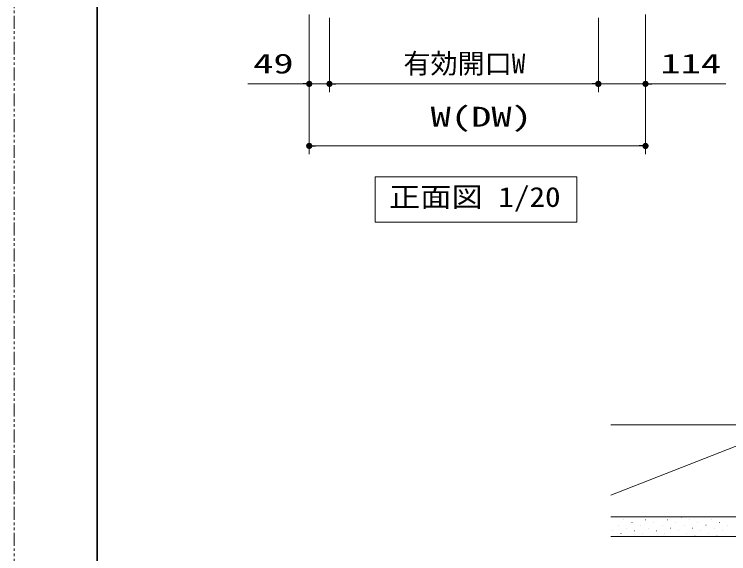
# Model space of a CAD drawing. Units: millimetres, scale not verified. Extents: x -1306 to 1306, y -607 to 607.
# Drawn here: x -1293 to -947.5, y -297.8 to -37 of the extents above; entities that cross this region are included whole.
import ezdxf
from ezdxf.enums import TextEntityAlignment as Align

# ---------------------------------------------------------------- set-up
doc = ezdxf.new("R2010")
doc.units = ezdxf.units.MM
doc.header["$LTSCALE"] = 5
doc.header["$PDMODE"] = 32
doc.header["$PDSIZE"] = 2.5
doc.linetypes.add('USER1', pattern=[2.5, 1.25, -0.25, 0.25, -0.25, 0.25, -0.25])
for name, color, linetype, lineweight in [('0-1_線(黄)', 2, 'Continuous', 15), ('0-3_陰線', 1, 'USER1', 9), ('1-1_寸法線', 3, 'Continuous', 13), ('1-2_ハッチング', 6, 'Continuous', 9), ('1-4_DEFPOINTS', 7, 'Continuous', 5), ('1-5_0', 3, 'Continuous', 25), ('1-8_図面枠', 7, 'Continuous', 35)]:
    doc.layers.add(name, color=color, linetype=linetype, lineweight=lineweight)
doc.styles.add('ＭＳ ゴシック', font='')
doc.styles.get('ＭＳ ゴシック').set_extended_font_data('MS Gothic')

# ---------------------------------------------------------------- blocks, each defined once
blk = doc.blocks.new('_DOT')
at = {"layer": '1-5_0'}
blk.add_line((-2.5, 0), (-5, 0), dxfattribs=at)
for points in [[(0, 0), (-2.5, 0), (-2.48, 0.313)], [(0, 0), (-2.48, -0.313), (-2.5, 0)], [(0, 0), (-2.48, 0.313), (-2.421, 0.622)], [(0, 0), (-2.421, -0.622), (-2.48, -0.313)], [(0, 0), (-2.421, 0.622), (-2.324, 0.92)], [(0, 0), (-2.324, -0.92), (-2.421, -0.622)], [(0, 0), (-2.324, 0.92), (-2.191, 1.204)], [(0, 0), (-2.191, -1.204), (-2.324, -0.92)], [(0, 0), (-2.191, 1.204), (-2.023, 1.469)], [(0, 0), (-2.023, -1.469), (-2.191, -1.204)], [(0, 0), (-2.023, 1.469), (-1.822, 1.711)], [(0, 0), (-1.822, -1.711), (-2.023, -1.469)], [(0, 0), (-1.822, 1.711), (-1.594, 1.926)], [(0, 0), (-1.594, -1.926), (-1.822, -1.711)], [(0, 0), (-1.594, 1.926), (-1.34, 2.111)], [(0, 0), (-1.34, -2.111), (-1.594, -1.926)], [(0, 0), (-1.34, 2.111), (-1.064, 2.262)], [(0, 0), (-1.064, -2.262), (-1.34, -2.111)], [(0, 0), (-1.064, 2.262), (-0.773, 2.378)], [(0, 0), (-0.773, -2.378), (-1.064, -2.262)], [(0, 0), (-0.773, 2.378), (-0.468, 2.456)], [(0, 0), (-0.468, -2.456), (-0.773, -2.378)], [(0, 0), (-0.468, 2.456), (-0.157, 2.495)], [(0, 0), (-0.157, -2.495), (-0.468, -2.456)], [(0, 0), (-0.157, 2.495), (0.157, 2.495)], [(0, 0), (0.157, -2.495), (-0.157, -2.495)], [(0, 0), (0.157, 2.495), (0.468, 2.456)], [(0, 0), (0.468, 2.456), (0.773, 2.378)], [(0, 0), (0.773, 2.378), (1.064, 2.262)], [(0, 0), (1.064, 2.262), (1.34, 2.111)], [(0, 0), (1.34, 2.111), (1.594, 1.926)], [(0, 0), (1.594, 1.926), (1.822, 1.711)], [(0, 0), (1.822, 1.711), (2.023, 1.469)], [(0, 0), (2.023, 1.469), (2.191, 1.204)], [(0, 0), (2.191, 1.204), (2.324, 0.92)], [(0, 0), (2.324, 0.92), (2.421, 0.622)], [(0, 0), (2.421, 0.622), (2.48, 0.313)], [(0, 0), (2.48, 0.313), (2.5, 0)], [(0, 0), (0.468, -2.456), (0.157, -2.495)], [(0, 0), (0.773, -2.378), (0.468, -2.456)], [(0, 0), (1.064, -2.262), (0.773, -2.378)], [(0, 0), (1.34, -2.111), (1.064, -2.262)], [(0, 0), (1.594, -1.926), (1.34, -2.111)], [(0, 0), (1.822, -1.711), (1.594, -1.926)], [(0, 0), (2.023, -1.469), (1.822, -1.711)], [(0, 0), (2.191, -1.204), (2.023, -1.469)], [(0, 0), (2.324, -0.92), (2.191, -1.204)], [(0, 0), (2.421, -0.622), (2.324, -0.92)], [(0, 0), (2.48, -0.313), (2.421, -0.622)], [(0, 0), (2.5, 0), (2.48, -0.313)]]:
    blk.add_solid(points, dxfattribs=at)

msp = doc.modelspace()

# ---------------------------------------------------------------- linework, layer by layer
at = {"layer": '0-1_線(黄)'}
for p, q in [((-917.687, -280.049), (-1004.525, -280.049)), ((-908.187, -289.549), (-1004.525, -289.549))]:
    msp.add_line(p, q, dxfattribs=at)
msp.add_lwpolyline([(-1118.441, -115.653), (-1021.024, -115.653), (-1021.024, -137.487), (-1118.441, -137.487)], close=True, dxfattribs=at)
msp.add_lwpolyline([(-1004.525, -235.549), (-917.687, -235.549), (-1004.525, -269.603)], dxfattribs=at)
at = {"layer": '0-3_陰線', "color": 4}
msp.add_line((-1292.964, -594), (-1292.964, 594), dxfattribs=at)
at = {"layer": '1-1_寸法線'}
for p, q in [((-1150.365, -37.053), (-1150.365, -104.653)), ((-1150.365, -37.053), (-1150.365, -74.653)), ((-987.765, -37.053), (-987.765, -104.653)), ((-987.765, -37.053), (-987.765, -74.653)), ((-1140.565, -38.653), (-1140.565, -74.653)), ((-1140.565, -38.653), (-1140.565, -74.653)), ((-1010.565, -38.653), (-1010.565, -74.653)), ((-1010.565, -38.653), (-1010.565, -74.653)), ((-1153.365, -70.653), (-1180.079, -70.653)), ((-1140.565, -70.653), (-1150.365, -70.653)), ((-1137.565, -70.653), (-1013.565, -70.653)), ((-1137.565, -70.653), (-1134.565, -70.653)), ((-1013.565, -70.653), (-1016.565, -70.653)), ((-1010.565, -70.653), (-987.765, -70.653)), ((-984.765, -70.653), (-949.003, -70.653)), ((-1147.365, -100.653), (-990.765, -100.653))]:
    msp.add_line(p, q, dxfattribs=at)
at = {"layer": '1-2_ハッチング'}
for p, q in [((-1002.288, -280.144), (-1002.238, -280.144)), ((-998.31, -281.47), (-998.26, -281.47)), ((-994.333, -282.795), (-994.283, -282.795)), ((-991.681, -280.144), (-991.631, -280.144)), ((-987.704, -281.47), (-987.654, -281.47)), ((-983.726, -282.795), (-983.676, -282.795)), ((-981.075, -280.144), (-981.025, -280.144)), ((-977.097, -281.47), (-977.047, -281.47)), ((-973.12, -282.795), (-973.07, -282.795)), ((-970.468, -280.144), (-970.418, -280.144)), ((-966.491, -281.47), (-966.441, -281.47)), ((-962.513, -282.795), (-962.463, -282.795)), ((-959.861, -280.144), (-959.811, -280.144)), ((-955.884, -281.47), (-955.834, -281.47)), ((-951.907, -282.795), (-951.857, -282.795)), ((-949.255, -280.144), (-949.205, -280.144)), ((-1000.962, -284.121), (-1000.912, -284.121)), ((-996.985, -285.447), (-996.935, -285.447)), ((-990.355, -284.121), (-990.305, -284.121)), ((-986.378, -285.447), (-986.328, -285.447)), ((-979.749, -284.121), (-979.699, -284.121)), ((-975.771, -285.447), (-975.721, -285.447)), ((-969.142, -284.121), (-969.092, -284.121)), ((-965.165, -285.447), (-965.115, -285.447)), ((-958.536, -284.121), (-958.486, -284.121)), ((-954.558, -285.447), (-954.508, -285.447)), ((-947.929, -284.121), (-947.879, -284.121)), ((-1003.614, -286.773), (-1003.564, -286.773)), ((-999.636, -288.099), (-999.586, -288.099)), ((-995.659, -289.425), (-995.609, -289.425)), ((-993.007, -286.773), (-992.957, -286.773)), ((-989.03, -288.099), (-988.98, -288.099)), ((-985.052, -289.425), (-985.002, -289.425)), ((-982.4, -286.773), (-982.35, -286.773)), ((-978.423, -288.099), (-978.373, -288.099)), ((-974.446, -289.425), (-974.396, -289.425)), ((-971.794, -286.773), (-971.744, -286.773)), ((-967.816, -288.099), (-967.766, -288.099)), ((-963.839, -289.425), (-963.789, -289.425)), ((-961.187, -286.773), (-961.137, -286.773)), ((-957.21, -288.099), (-957.16, -288.099)), ((-953.232, -289.425), (-953.182, -289.425)), ((-950.581, -286.773), (-950.531, -286.773))]:
    msp.add_line(p, q, dxfattribs=at)
at = {"layer": '1-4_DEFPOINTS'}
for p in [(-1150.365, -70.653), (-1010.565, -70.653), (-987.765, -100.653)]:
    msp.add_point(p, dxfattribs=at)
at = {"layer": '1-8_図面枠'}
msp.add_lwpolyline([(-1252.964, -554), (347.036, -554), (347.036, 554), (-1252.964, 554)], close=True, dxfattribs=at)

# ---------------------------------------------------------------- block references
at = {"layer": '1-1_寸法線', "xscale": 0.6, "yscale": 0.6}
for p in [(-1150.365, -70.653), (-1010.565, -70.653), (-1010.565, -70.653), (-987.765, -100.653)]:
    msp.add_blockref('_DOT', p, dxfattribs=at)
at = {"layer": '1-1_寸法線', "xscale": 0.6, "yscale": 0.6, "rotation": 180}
for p in [(-1140.565, -70.653), (-1140.565, -70.653), (-987.765, -70.653), (-1150.365, -100.653)]:
    msp.add_blockref('_DOT', p, dxfattribs=at)

# ---------------------------------------------------------------- texts
at = {"layer": '0-1_線(黄)', "style": 'ＭＳ ゴシック', "width": 1.15}
msp.add_text('正面図 1/20', height=9.621, dxfattribs=at).set_placement((-1111.728, -133.031), align=Align.BOTTOM_LEFT)
at = {"layer": '1-1_寸法線', "style": 'ＭＳ ゴシック'}
msp.add_text('有効開口W', height=9.604, dxfattribs=at).set_placement((-1104.803, -68.503), align=Align.BOTTOM_LEFT)
at = {"layer": '1-1_寸法線', "style": 'ＭＳ ゴシック', "width": 1.5}
for s, p in [('49', (-1177.508, -68.503)), ('114', (-980.622, -68.503)), ('W(DW)', (-1091.684, -94.217))]:
    msp.add_text(s, height=9.604, dxfattribs=at).set_placement(p, align=Align.BOTTOM_LEFT)

doc.saveas('drawing.dxf')
